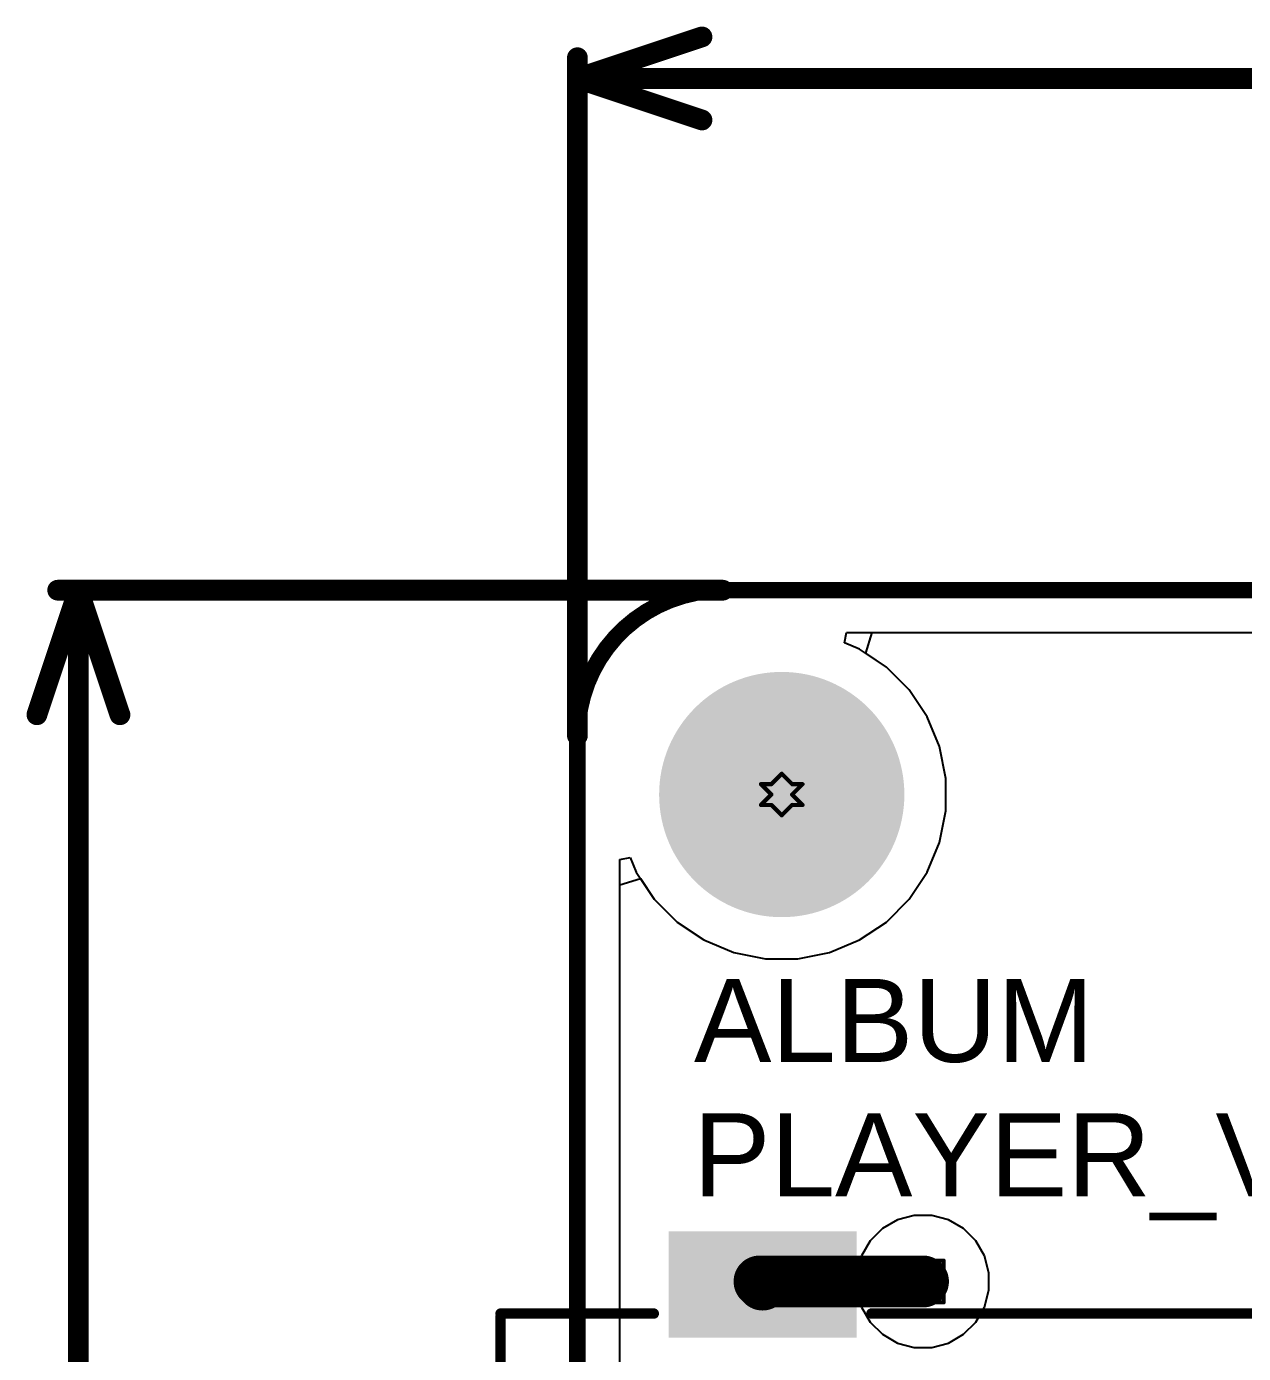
# Model space of a CAD drawing. Header units: inches. Extents: x -9 to 196, y -9 to 68.
# Drawn here: x -9.24 to 5.65, y 20.66 to 36.9 of the extents above; entities that cross this region are included whole.
import ezdxf

# ---------------------------------------------------------------- set-up
doc = ezdxf.new("R2010")
doc.units = ezdxf.units.IN
for name, color, linetype in [('Board Outline', 216, 'Continuous'), ('Bottom Layer', 5, 'Continuous'), ('Bottom Solder', 6, 'Continuous'), ('Dimension', 6, 'Continuous'), ('Drill Drawing', 1, 'Continuous'), ('Ground', 16, 'Continuous'), ('Pad Holes', 156, 'Continuous'), ('Power 3V3', 76, 'Continuous'), ('Top Layer', 1, 'Continuous'), ('Top Overlay', 2, 'Continuous'), ('Top Paste', 8, 'Continuous'), ('Top Solder', 216, 'Continuous'), ('Via Holes', 16, 'Continuous')]:
    doc.layers.add(name, color=color, linetype=linetype)
doc.styles.add('Arial', font='', dxfattribs={"height": 0.2})
doc.styles.get('Arial').set_extended_font_data('Arial')

# ---------------------------------------------------------------- blocks, each defined once
blk = doc.blocks.new('GT_TF003_H0185_01_28')
at = {"layer": 'Top Layer'}
blk.add_hatch(color=1, dxfattribs=at).paths.add_polyline_path([(-8.35, -6.2), (-8.35, -4), (-7.15, -4), (-7.15, -6.2)])
at = {"layer": 'Top Paste'}
blk.add_hatch(color=8, dxfattribs=at).paths.add_polyline_path([(-8.35, -6.2), (-8.35, -4), (-7.15, -4), (-7.15, -6.2)])
at = {"layer": 'Top Solder'}
blk.add_hatch(color=216, dxfattribs=at).paths.add_polyline_path([(-8.401, -6.251), (-8.401, -3.949), (-7.099, -3.949), (-7.099, -6.251)])
at = {"layer": 'Top Overlay', "const_width": 0.127}
for points in [[(-7.395, -3.769), (-7.395, 3.519)], [(-7.395, -8.305), (-7.395, -6.431)], [(1.203, -8.305), (-7.36, -8.305)]]:
    blk.add_lwpolyline(points, dxfattribs=at)
at = {"layer": 'Top Overlay', "const_width": 0.0635}
for points in [[(-7.427, -3.769, 1), (-7.363, -3.769, 1)], [(-7.427, -6.431, 1), (-7.363, -6.431, 1)], [(-7.427, -8.305, 1), (-7.363, -8.305, 1)], [(-7.392, -8.305, 1), (-7.328, -8.305, 1)]]:
    blk.add_lwpolyline(points, format="xyb", close=True, dxfattribs=at)

msp = doc.modelspace()

# ---------------------------------------------------------------- hatches: boundary and pattern name
at = {"layer": 'Bottom Layer'}
h = msp.add_hatch(color=5, dxfattribs=at)
edge = h.paths.add_edge_path()
edge.add_arc((1.727, 21.543), 0.3, 0, 360)
at = {"layer": 'Bottom Solder'}
h = msp.add_hatch(color=6, dxfattribs=at)
edge = h.paths.add_edge_path()
edge.add_arc((0, 27.5), 0.102, 0, 360)
at = {"layer": 'Ground'}
h = msp.add_hatch(color=16, dxfattribs=at)
edge = h.paths.add_edge_path()
edge.add_arc((1.727, 21.543), 0.3, 0, 360)
at = {"layer": 'Pad Holes'}
h = msp.add_hatch(color=7, dxfattribs=at)
edge = h.paths.add_edge_path()
edge.add_arc((0, 27.5), 1.5, 0, 360)
at = {"layer": 'Power 3V3'}
h = msp.add_hatch(color=76, dxfattribs=at)
edge = h.paths.add_edge_path()
edge.add_arc((1.727, 21.543), 0.3, 0, 360)
at = {"layer": 'Top Layer'}
h = msp.add_hatch(color=1, dxfattribs=at)
edge = h.paths.add_edge_path()
edge.add_arc((1.727, 21.543), 0.3, 0, 360)
at = {"layer": 'Top Solder'}
h = msp.add_hatch(color=216, dxfattribs=at)
edge = h.paths.add_edge_path()
edge.add_arc((0, 27.5), 0.102, 0, 360)
at = {"layer": 'Via Holes'}
h = msp.add_hatch(color=7, dxfattribs=at)
edge = h.paths.add_edge_path()
edge.add_arc((1.727, 21.543), 0.15, 0, 360)

# ---------------------------------------------------------------- linework, layer by layer
at = {"layer": 'Board Outline', "const_width": 0.203}
msp.add_lwpolyline([(-2.5, 28.222, -0.414214), (-0.722, 30)], format="xyb", dxfattribs=at)
for points in [[(-0.722, 30), (52.722, 30)], [(-2.5, -0.722), (-2.5, 28.222)]]:
    msp.add_lwpolyline(points, dxfattribs=at)
at = {"layer": 'Board Outline', "const_width": 0.102}
for points in [[(-0.773, 30, 1), (-0.671, 30, 1)], [(-0.773, 30, 1), (-0.671, 30, 1)], [(-2.551, 28.222, 1), (-2.449, 28.222, 1)], [(-2.551, 28.222, 1), (-2.449, 28.222, 1)]]:
    msp.add_lwpolyline(points, format="xyb", close=True, dxfattribs=at)
at = {"layer": 'Bottom Layer'}
for p, q in [((0.769, 29.355), (0.794, 29.482)), ((0.794, 29.482), (21.386, 29.482)), ((0.951, 29.279), (0.769, 29.355)), ((1.28, 29.06), (0.951, 29.279)), ((1.56, 28.78), (1.28, 29.06)), ((1.779, 28.451), (1.56, 28.78)), ((1.931, 28.086), (1.779, 28.451)), ((2.008, 27.698), (1.931, 28.086)), ((2.008, 27.302), (2.008, 27.698)), ((1.931, 26.914), (2.008, 27.302)), ((1.779, 26.549), (1.931, 26.914)), ((-1.982, 26.706), (-1.855, 26.731)), ((-1.982, 0.794), (-1.982, 26.706)), ((-1.855, 26.731), (-1.779, 26.549)), ((-1.779, 26.549), (-1.56, 26.22)), ((1.56, 26.22), (1.779, 26.549)), ((-1.56, 26.22), (-1.28, 25.94)), ((1.28, 25.94), (1.56, 26.22)), ((-1.28, 25.94), (-0.951, 25.721)), ((0.951, 25.721), (1.28, 25.94)), ((-0.951, 25.721), (-0.586, 25.569)), ((0.586, 25.569), (0.951, 25.721)), ((-0.586, 25.569), (-0.198, 25.492)), ((-0.198, 25.492), (0.198, 25.492)), ((0.198, 25.492), (0.586, 25.569))]:
    msp.add_line(p, q, dxfattribs=at)
at = {"layer": 'Dimension', "const_width": 0.254}
for points in [[(-2.5, 36.26), (-0.976, 36.768)], [(-2.5, 28.222), (-2.5, 36.514)], [(-2.5, 36.26), (-0.976, 35.752)], [(-2.5, 36.26), (20.236, 36.26)], [(-9.111, 28.476), (-8.603, 30)], [(-8.857, 30), (-0.722, 30)], [(-8.603, 30), (-8.095, 28.476)], [(-8.603, 18.701), (-8.603, 30)]]:
    msp.add_lwpolyline(points, dxfattribs=at)
at = {"layer": 'Dimension', "const_width": 0.127}
for points in [[(-1.039, 36.768, 1), (-0.912, 36.768, 1)], [(-2.563, 36.514, 1), (-2.436, 36.514, 1)], [(-2.563, 36.26, 1), (-2.436, 36.26, 1)], [(-2.563, 36.26, 1), (-2.436, 36.26, 1)], [(-2.563, 36.26, 1), (-2.436, 36.26, 1)], [(-1.039, 35.752, 1), (-0.912, 35.752, 1)], [(-8.92, 30, 1), (-8.793, 30, 1)], [(-8.666, 30, 1), (-8.539, 30, 1)], [(-8.666, 30, 1), (-8.539, 30, 1)], [(-8.666, 30, 1), (-8.539, 30, 1)], [(-0.785, 30, 1), (-0.658, 30, 1)], [(-9.174, 28.476, 1), (-9.047, 28.476, 1)], [(-8.158, 28.476, 1), (-8.031, 28.476, 1)], [(-2.563, 28.222, 1), (-2.436, 28.222, 1)]]:
    msp.add_lwpolyline(points, format="xyb", close=True, dxfattribs=at)
at = {"layer": 'Drill Drawing', "const_width": 0.0508}
for points in [[(-0.127, 27.627), (0, 27.754)], [(0, 27.754), (0.127, 27.627)], [(-0.254, 27.627), (-0.127, 27.5)], [(-0.254, 27.627), (-0.127, 27.627)], [(0.127, 27.627), (0.254, 27.627)], [(0.127, 27.5), (0.254, 27.627)], [(-0.254, 27.373), (-0.127, 27.5)], [(0.127, 27.5), (0.254, 27.373)], [(-0.254, 27.373), (-0.127, 27.373)], [(-0.127, 27.373), (0, 27.246)], [(0, 27.246), (0.127, 27.373)], [(0.127, 27.373), (0.254, 27.373)], [(1.473, 21.797), (1.981, 21.797)], [(1.473, 21.289), (1.473, 21.797)], [(1.981, 21.289), (1.981, 21.797)], [(1.473, 21.289), (1.981, 21.289)]]:
    msp.add_lwpolyline(points, dxfattribs=at)
at = {"layer": 'Drill Drawing', "const_width": 0.0254}
for points in [[(-0.013, 27.754, 1), (0.013, 27.754, 1)], [(-0.013, 27.754, 1), (0.013, 27.754, 1)], [(-0.267, 27.627, 1), (-0.241, 27.627, 1)], [(-0.267, 27.627, 1), (-0.241, 27.627, 1)], [(-0.14, 27.627, 1), (-0.114, 27.627, 1)], [(-0.14, 27.627, 1), (-0.114, 27.627, 1)], [(0.114, 27.627, 1), (0.14, 27.627, 1)], [(0.114, 27.627, 1), (0.14, 27.627, 1)], [(0.241, 27.627, 1), (0.267, 27.627, 1)], [(0.241, 27.627, 1), (0.267, 27.627, 1)], [(-0.14, 27.5, 1), (-0.114, 27.5, 1)], [(-0.14, 27.5, 1), (-0.114, 27.5, 1)], [(0.114, 27.5, 1), (0.14, 27.5, 1)], [(0.114, 27.5, 1), (0.14, 27.5, 1)], [(-0.267, 27.373, 1), (-0.241, 27.373, 1)], [(-0.267, 27.373, 1), (-0.241, 27.373, 1)], [(-0.14, 27.373, 1), (-0.114, 27.373, 1)], [(-0.14, 27.373, 1), (-0.114, 27.373, 1)], [(-0.013, 27.246, 1), (0.013, 27.246, 1)], [(-0.013, 27.246, 1), (0.013, 27.246, 1)], [(0.114, 27.373, 1), (0.14, 27.373, 1)], [(0.114, 27.373, 1), (0.14, 27.373, 1)], [(0.241, 27.373, 1), (0.267, 27.373, 1)], [(0.241, 27.373, 1), (0.267, 27.373, 1)], [(1.46, 21.797, 1), (1.486, 21.797, 1)], [(1.46, 21.797, 1), (1.486, 21.797, 1)], [(1.968, 21.797, 1), (1.994, 21.797, 1)], [(1.968, 21.797, 1), (1.994, 21.797, 1)], [(1.46, 21.289, 1), (1.486, 21.289, 1)], [(1.46, 21.289, 1), (1.486, 21.289, 1)], [(1.968, 21.289, 1), (1.994, 21.289, 1)], [(1.968, 21.289, 1), (1.994, 21.289, 1)]]:
    msp.add_lwpolyline(points, format="xyb", close=True, dxfattribs=at)
at = {"layer": 'Ground'}
for p, q in [((0.769, 29.355), (0.794, 29.482)), ((0.794, 29.482), (21.386, 29.482)), ((0.951, 29.279), (0.769, 29.355)), ((1.28, 29.06), (0.951, 29.279)), ((1.56, 28.78), (1.28, 29.06)), ((1.779, 28.451), (1.56, 28.78)), ((1.931, 28.086), (1.779, 28.451)), ((2.008, 27.698), (1.931, 28.086)), ((2.008, 27.302), (2.008, 27.698)), ((1.931, 26.914), (2.008, 27.302)), ((1.779, 26.549), (1.931, 26.914)), ((-1.982, 26.706), (-1.855, 26.731)), ((-1.982, 0.794), (-1.982, 26.706)), ((-1.855, 26.731), (-1.779, 26.549)), ((-1.779, 26.549), (-1.56, 26.22)), ((1.56, 26.22), (1.779, 26.549)), ((-1.56, 26.22), (-1.28, 25.94)), ((1.28, 25.94), (1.56, 26.22)), ((-1.28, 25.94), (-0.951, 25.721)), ((0.951, 25.721), (1.28, 25.94)), ((-0.951, 25.721), (-0.586, 25.569)), ((0.586, 25.569), (0.951, 25.721)), ((-0.586, 25.569), (-0.198, 25.492)), ((-0.198, 25.492), (0.198, 25.492)), ((0.198, 25.492), (0.586, 25.569))]:
    msp.add_line(p, q, dxfattribs=at)
at = {"layer": 'Power 3V3'}
for p, q in [((0.769, 29.355), (0.794, 29.482)), ((0.794, 29.482), (21.386, 29.482)), ((0.951, 29.279), (0.769, 29.355)), ((1.28, 29.06), (0.951, 29.279)), ((1.56, 28.78), (1.28, 29.06)), ((1.779, 28.451), (1.56, 28.78)), ((1.931, 28.086), (1.779, 28.451)), ((2.008, 27.698), (1.931, 28.086)), ((2.008, 27.302), (2.008, 27.698)), ((1.931, 26.914), (2.008, 27.302)), ((1.779, 26.549), (1.931, 26.914)), ((-1.982, 26.706), (-1.855, 26.731)), ((-1.982, 0.794), (-1.982, 26.706)), ((-1.855, 26.731), (-1.779, 26.549)), ((-1.779, 26.549), (-1.56, 26.22)), ((1.56, 26.22), (1.779, 26.549)), ((-1.56, 26.22), (-1.28, 25.94)), ((1.28, 25.94), (1.56, 26.22)), ((-1.28, 25.94), (-0.951, 25.721)), ((0.951, 25.721), (1.28, 25.94)), ((-0.951, 25.721), (-0.586, 25.569)), ((0.586, 25.569), (0.951, 25.721)), ((-0.586, 25.569), (-0.198, 25.492)), ((-0.198, 25.492), (0.198, 25.492)), ((0.198, 25.492), (0.586, 25.569)), ((1.415, 22.296), (1.231, 22.19)), ((1.621, 22.351), (1.415, 22.296)), ((1.834, 22.351), (1.621, 22.351)), ((2.039, 22.296), (1.834, 22.351)), ((2.223, 22.19), (2.039, 22.296)), ((1.231, 22.19), (1.081, 22.039)), ((2.374, 22.039), (2.223, 22.19)), ((1.081, 22.039), (0.974, 21.855)), ((2.48, 21.855), (2.374, 22.039)), ((0.974, 21.855), (0.919, 21.65)), ((2.535, 21.65), (2.48, 21.855)), ((0.919, 21.65), (0.919, 21.437)), ((2.535, 21.437), (2.535, 21.65)), ((0.919, 21.437), (0.974, 21.231)), ((2.48, 21.231), (2.535, 21.437)), ((0.974, 21.231), (1.081, 21.047)), ((2.374, 21.047), (2.48, 21.231)), ((1.081, 21.047), (1.231, 20.897)), ((2.223, 20.897), (2.374, 21.047)), ((1.231, 20.897), (1.415, 20.79)), ((1.415, 20.79), (1.621, 20.735)), ((1.834, 20.735), (2.039, 20.79)), ((2.039, 20.79), (2.223, 20.897)), ((1.621, 20.735), (1.834, 20.735))]:
    msp.add_line(p, q, dxfattribs=at)
at = {"layer": 'Top Layer'}
for p, q in [((1.028, 29.228), (1.105, 29.482)), ((1.105, 29.482), (19.226, 29.482)), ((1.28, 29.06), (1.028, 29.228)), ((1.56, 28.78), (1.28, 29.06)), ((1.779, 28.451), (1.56, 28.78)), ((1.931, 28.086), (1.779, 28.451)), ((2.008, 27.698), (1.931, 28.086)), ((2.008, 27.302), (2.008, 27.698)), ((1.931, 26.914), (2.008, 27.302)), ((1.779, 26.549), (1.931, 26.914)), ((-1.982, 26.395), (-1.728, 26.472)), ((-1.728, 26.472), (-1.56, 26.22)), ((1.56, 26.22), (1.779, 26.549)), ((-1.982, 1.105), (-1.982, 26.395)), ((-1.56, 26.22), (-1.28, 25.94)), ((1.28, 25.94), (1.56, 26.22)), ((-1.28, 25.94), (-0.951, 25.721)), ((0.951, 25.721), (1.28, 25.94)), ((-0.951, 25.721), (-0.586, 25.569)), ((0.586, 25.569), (0.951, 25.721)), ((-0.586, 25.569), (-0.198, 25.492)), ((-0.198, 25.492), (0.198, 25.492)), ((0.198, 25.492), (0.586, 25.569))]:
    msp.add_line(p, q, dxfattribs=at)
at = {"layer": 'Top Layer', "const_width": 0.635}
for points in [[(-0.271, 21.543), (1.727, 21.543)], [(-0.271, 21.543), (-0.234, 21.506)]]:
    msp.add_lwpolyline(points, dxfattribs=at)
at = {"layer": 'Top Layer', "const_width": 0.318}
for points in [[(-0.43, 21.543, 1), (-0.113, 21.543, 1)], [(-0.43, 21.543, 1), (-0.113, 21.543, 1)], [(-0.393, 21.506, 1), (-0.075, 21.506, 1)], [(1.568, 21.543, 1), (1.886, 21.543, 1)]]:
    msp.add_lwpolyline(points, format="xyb", close=True, dxfattribs=at)

# ---------------------------------------------------------------- block references
at = {"rotation": 270}
msp.add_blockref('GT_TF003_H0185_01_28', (4.866, 13.756), dxfattribs=at)

# ---------------------------------------------------------------- texts
at = {"layer": 'Top Overlay', "style": 'Arial'}
msp.add_text('ALBUM', height=1.016, rotation=360, dxfattribs=at).set_placement((-1.073, 24.229))
msp.add_text('PLAYER_V2.0', height=1.016, dxfattribs=at).set_placement((-1.084, 22.584))

doc.saveas('drawing.dxf')
